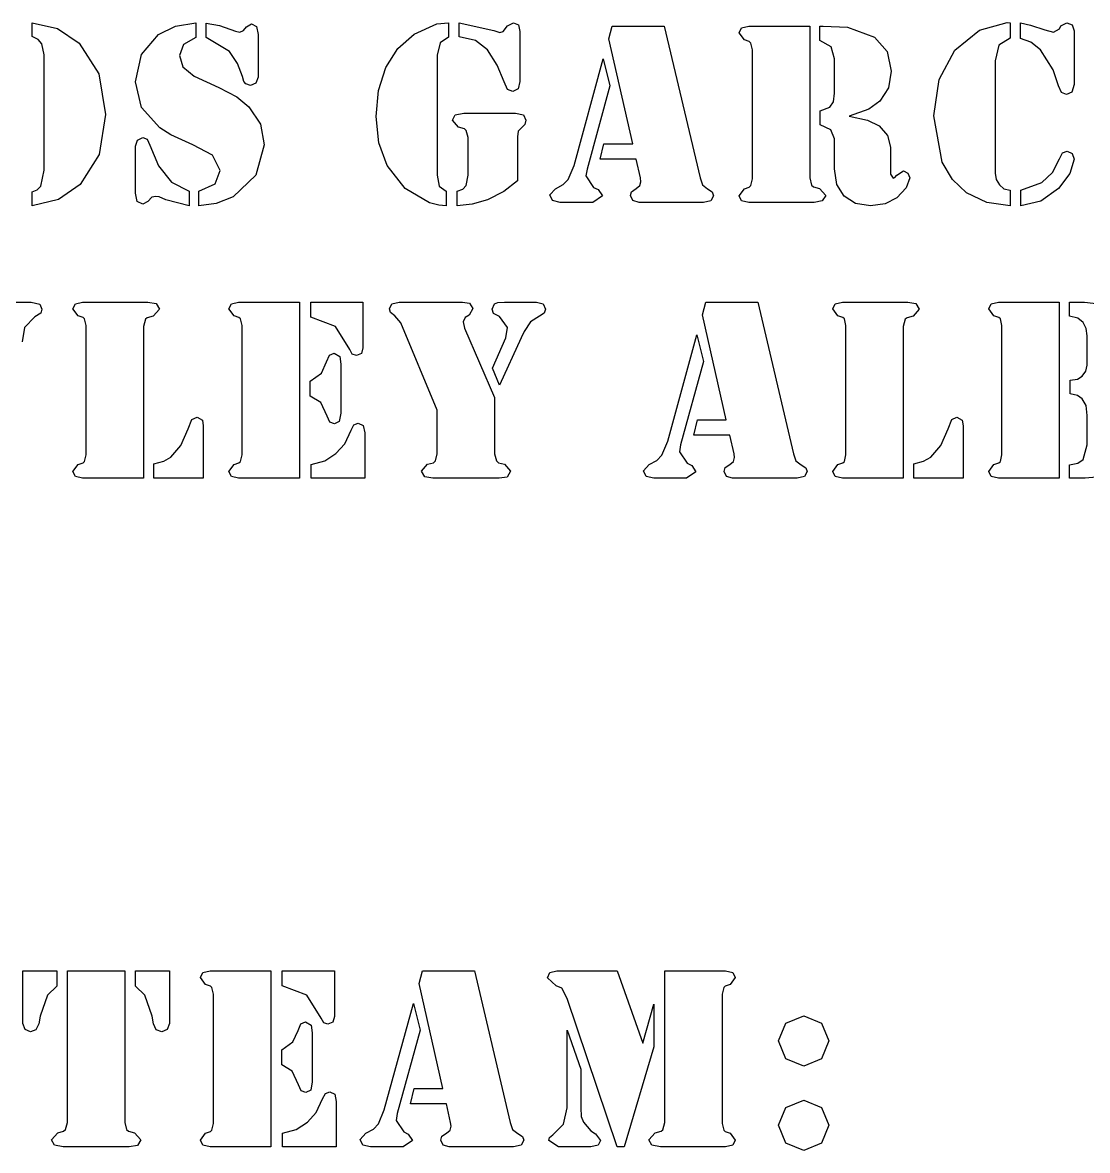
# Model space of a CAD drawing. Extents: x -1 to 447, y 185 to 440.
# Drawn here: x 238.78 to 268.41, y 249.76 to 281.14 of the extents above; entities that cross this region are included whole.
import ezdxf

# ---------------------------------------------------------------- set-up
doc = ezdxf.new("R2010")
doc.units = 0

msp = doc.modelspace()

# ---------------------------------------------------------------- linework, layer by layer
at = {"layer": 'Visible'}
for p, q in [((239.041216, 280.744999), (239.041216, 281.132878)), ((239.041216, 281.132878), (239.74871, 280.974843)), ((243.028481, 281.035009), (243.599451, 281.132878)), ((243.599451, 281.132878), (243.599451, 280.719838)), ((243.599451, 281.132878), (243.599451, 281.132878)), ((243.883084, 280.719838), (243.883084, 281.114913)), ((243.883084, 281.114913), (244.256676, 281.057446)), ((250.301603, 281.096974), (250.631803, 281.132878)), ((250.631803, 281.132878), (250.631803, 280.734204)), ((250.631803, 281.132878), (250.631803, 281.132878)), ((250.926548, 280.741401), (250.926548, 281.12928)), ((250.926548, 281.12928), (251.888837, 280.913777)), ((252.273276, 281.043079), (252.434936, 281.132852)), ((252.434936, 281.132852), (252.574901, 281.075411)), ((265.403207, 280.924572), (266.173144, 281.13645)), ((266.173144, 281.13645), (266.25781, 281.132878)), ((266.25781, 281.132878), (266.25781, 280.698301)), ((266.540914, 280.694702), (266.540914, 281.12928)), ((266.540914, 281.12928), (266.824018, 281.068214)), ((267.670684, 281.046677), (267.834725, 281.132878)), ((267.834725, 281.132878), (267.980246, 281.075411)), ((239.74871, 280.974843), (240.34852, 280.565427)), ((242.08736, 280.245784), (242.557788, 280.806039)), ((242.557788, 280.806039), (243.028481, 281.035009)), ((244.256676, 281.057446), (244.705673, 280.895838)), ((244.705673, 280.895838), (244.824206, 280.867104)), ((244.824206, 280.867104), (244.924748, 280.913777)), ((244.924748, 280.913777), (245.003593, 281.017943)), ((245.003593, 281.017943), (245.143822, 281.096948)), ((245.143822, 281.096948), (245.283787, 281.025113)), ((245.283787, 281.025113), (245.330618, 280.806039)), ((245.330618, 280.806039), (245.330618, 279.620839)), ((249.218665, 280.411889), (249.669515, 280.813235)), ((249.669515, 280.813235), (250.301603, 281.096974)), ((251.888837, 280.913777), (252.061345, 280.863506)), ((252.061345, 280.863506), (252.147599, 280.888642)), ((252.147599, 280.888642), (252.273276, 281.043079)), ((252.574901, 281.075411), (252.618028, 280.89224)), ((252.618028, 280.89224), (252.618028, 279.495136)), ((255.093202, 280.683934), (255.182895, 281.035908)), ((255.182895, 281.035908), (256.630429, 281.035908)), ((256.630429, 281.035908), (257.6287, 276.815889)), ((258.717724, 280.849139), (258.785986, 280.985611)), ((258.861393, 280.6552), (258.717724, 280.849139)), ((258.785986, 280.985611), (258.98707, 281.035908)), ((258.98707, 281.035908), (259.080467, 281.035908)), ((259.080467, 281.035908), (260.678549, 281.035908)), ((260.678549, 281.035908), (260.678549, 276.815889)), ((260.962446, 280.637235), (260.962446, 281.035908)), ((260.962446, 281.035908), (261.055579, 281.035908)), ((261.055579, 281.035908), (261.734499, 281.007175)), ((261.734499, 281.007175), (262.477978, 280.734204)), ((264.715292, 280.364291), (265.403207, 280.924572)), ((266.824018, 281.068214), (267.223538, 280.931742)), ((267.223538, 280.931742), (267.466955, 280.867104)), ((267.466955, 280.867104), (267.625705, 280.960476)), ((267.625705, 280.960476), (267.670684, 281.046677)), ((267.980246, 281.075411), (268.035808, 280.906607)), ((268.035808, 280.906607), (268.035808, 279.412533)), ((239.210019, 280.662397), (239.041216, 280.744999)), ((239.041216, 280.744999), (239.041216, 280.744999)), ((239.314265, 280.543863), (239.210019, 280.662397)), ((239.378823, 280.242186), (239.314265, 280.543863)), ((240.34852, 280.565427), (240.898059, 279.711538)), ((243.258139, 280.529497), (243.14331, 280.217024)), ((243.599451, 280.719838), (243.258139, 280.529497)), ((244.533165, 280.335557), (243.883084, 280.719838)), ((243.883084, 280.719838), (243.883084, 280.719838)), ((250.395001, 280.570798), (250.315891, 280.231391)), ((250.631803, 280.734204), (250.395001, 280.570798)), ((251.382425, 280.640833), (250.926548, 280.741401)), ((250.926548, 280.741401), (250.926548, 280.741401)), ((251.712889, 280.378658), (251.382425, 280.640833)), ((255.75413, 277.764049), (255.093202, 280.683934)), ((258.997653, 280.604929), (258.861393, 280.6552)), ((259.04078, 280.565427), (258.997653, 280.604929)), ((259.083907, 280.382256), (259.04078, 280.565427)), ((261.278358, 280.461261), (260.962446, 280.637235)), ((262.477978, 280.734204), (262.830667, 280.329287)), ((265.940311, 280.511531), (265.837123, 280.069784)), ((266.25781, 280.698301), (265.940311, 280.511531)), ((266.834601, 280.594134), (266.540914, 280.694702)), ((266.540914, 280.694702), (266.540914, 280.694702)), ((267.10183, 280.375059), (266.834601, 280.594134)), ((239.378823, 277.031392), (239.378823, 280.242186)), ((241.918556, 279.491564), (242.08736, 280.245784)), ((243.14331, 280.217024), (243.240148, 279.90098)), ((244.759383, 280.001548), (244.533165, 280.335557)), ((248.886349, 279.883041), (249.218665, 280.411889)), ((250.315891, 280.231391), (250.315891, 276.887723)), ((251.982235, 279.954849), (251.712889, 280.378658)), ((259.083907, 276.787155), (259.083907, 280.382256)), ((261.368052, 280.123653), (261.278358, 280.461261)), ((262.830667, 280.329287), (262.948406, 279.782473)), ((264.281375, 279.549031), (264.715292, 280.364291)), ((267.453726, 279.821975), (267.10183, 280.375059)), ((243.240148, 279.90098), (243.556324, 279.646001)), ((244.895908, 279.638804), (244.759383, 280.001548)), ((248.681826, 279.247354), (248.886349, 279.883041)), ((252.176174, 279.487966), (251.982235, 279.954849)), ((254.123505, 277.164265), (254.935245, 280.123653)), ((254.935245, 280.123653), (255.118337, 279.380227)), ((261.368052, 279.171921), (261.368052, 280.123653)), ((265.837123, 280.069784), (265.837123, 277.103226)), ((240.898059, 279.711538), (241.08115, 278.579308)), ((243.556324, 279.646001), (244.238684, 279.32993)), ((244.931891, 279.498734), (244.895908, 279.638804)), ((245.330618, 279.620839), (245.269499, 279.448463)), ((262.948406, 279.782473), (262.869296, 279.32186)), ((264.134267, 278.539806), (264.281375, 279.549031)), ((267.599246, 279.376629), (267.453726, 279.821975)), ((242.08736, 278.770575), (241.918556, 279.491564)), ((244.238684, 279.32993), (244.737952, 279.074952)), ((244.985866, 279.430498), (244.931891, 279.498734)), ((245.118687, 279.383826), (244.985866, 279.430498)), ((245.269499, 279.448463), (245.118687, 279.383826)), ((248.613564, 278.525466), (248.681826, 279.247354)), ((252.266132, 279.276061), (252.176174, 279.487966)), ((252.416944, 279.222192), (252.266132, 279.276061)), ((252.567757, 279.290428), (252.416944, 279.222192)), ((252.618028, 279.495136), (252.567757, 279.290428)), ((255.118337, 279.380227), (254.482544, 277.060126)), ((262.869296, 279.32186), (262.63223, 278.952846)), ((267.683913, 279.193458), (267.599246, 279.376629)), ((268.035808, 279.412533), (267.969662, 279.204227)), ((244.737952, 279.074952), (245.07556, 278.794811)), ((261.242375, 278.780444), (261.339477, 278.927685)), ((261.339477, 278.927685), (261.368052, 279.171921)), ((262.63223, 278.952846), (262.320022, 278.730173)), ((267.821496, 279.139589), (267.683913, 279.193458)), ((267.969662, 279.204227), (267.821496, 279.139589)), ((242.593771, 278.209395), (242.08736, 278.770575)), ((245.07556, 278.794811), (245.393324, 278.307264)), ((250.815159, 278.56854), (251.055665, 278.618837)), ((251.055665, 278.618837), (251.174198, 278.618837)), ((251.174198, 278.618837), (252.488646, 278.618837)), ((252.488646, 278.618837), (252.714865, 278.572138)), ((260.965886, 278.679876), (261.242375, 278.780444)), ((260.965886, 278.295596), (260.965886, 278.679876)), ((262.320022, 278.730173), (261.781066, 278.536234)), ((241.08115, 278.579308), (240.905996, 277.470441)), ((245.393324, 278.307264), (245.499422, 277.735315)), ((248.689764, 277.788311), (248.613564, 278.525466)), ((250.736049, 278.424871), (250.815159, 278.56854)), ((250.908557, 278.223762), (250.736049, 278.424871)), ((252.754552, 278.302766), (252.65745, 278.209395)), ((252.714865, 278.572138), (252.783127, 278.417701)), ((252.783127, 278.417701), (252.754552, 278.302766)), ((261.264071, 278.148355), (260.965886, 278.295596)), ((261.781066, 278.536234), (261.781066, 278.536208)), ((261.781066, 278.536208), (262.287478, 278.424871)), ((262.287478, 278.424871), (262.610798, 278.259665)), ((264.36419, 277.257663), (264.134267, 278.539806)), ((242.906244, 278.015455), (242.593771, 278.209395)), ((243.513197, 277.738913), (242.906244, 278.015455)), ((251.073657, 278.180661), (250.908557, 278.223762)), ((251.123927, 278.13756), (251.073657, 278.180661)), ((251.177902, 277.936451), (251.123927, 278.13756)), ((252.567757, 278.116023), (252.549765, 277.957988)), ((252.65745, 278.209395), (252.567757, 278.116023)), ((261.364612, 277.900521), (261.264071, 278.148355)), ((262.610798, 278.259665), (262.840721, 277.993918)), ((262.840721, 277.993918), (262.923271, 277.667079)), ((241.918556, 277.699411), (241.97597, 277.868215)), ((241.918556, 276.392106), (241.918556, 277.699411)), ((241.97597, 277.868215), (242.119639, 277.943648)), ((242.119639, 277.943648), (242.241876, 277.896949)), ((242.241876, 277.896949), (242.320986, 277.728145)), ((242.320986, 277.728145), (242.557788, 277.149925)), ((244.059032, 277.444406), (243.513197, 277.738913)), ((245.499422, 277.735315), (245.269499, 276.887723)), ((248.918893, 277.157095), (248.689764, 277.788311)), ((251.177902, 276.887723), (251.177902, 277.936451)), ((252.549765, 277.957988), (252.549765, 276.733286)), ((254.852696, 277.336668), (254.949533, 277.764049)), ((254.949533, 277.764049), (255.75413, 277.764049)), ((261.368052, 277.667079), (261.364612, 277.900521)), ((261.368052, 277.063724), (261.368052, 277.667079)), ((262.923271, 277.667079), (262.923271, 276.923654)), ((240.905996, 277.470441), (240.380799, 276.636316)), ((244.274667, 277.020623), (244.059032, 277.444406)), ((255.854671, 277.336668), (254.852696, 277.336668)), ((255.9695, 276.815889), (255.854671, 277.336668)), ((267.435205, 276.963156), (267.62835, 277.347436)), ((267.62835, 277.347436), (267.710371, 277.509044)), ((267.710371, 277.509044), (267.840017, 277.559341)), ((267.840017, 277.559341), (267.985537, 277.494677)), ((267.985537, 277.494677), (268.0411, 277.333069)), ((239.281721, 276.586046), (239.378823, 277.031392)), ((242.557788, 277.149925), (242.924236, 276.69381)), ((249.4216, 276.521408), (248.918893, 277.157095)), ((253.958405, 276.772788), (254.123505, 277.164265)), ((254.482544, 277.060126), (254.453969, 276.873356)), ((261.434727, 276.631845), (261.368052, 277.063724)), ((264.649146, 276.773688), (264.36419, 277.257663)), ((265.837123, 277.103226), (265.837123, 276.948789)), ((268.0411, 277.333069), (267.916746, 276.941592)), ((244.134438, 276.654282), (244.274667, 277.020623)), ((245.269499, 276.887723), (244.637411, 276.284368)), ((250.315891, 276.887723), (250.369866, 276.589644)), ((251.116784, 276.604011), (251.177902, 276.887723)), ((252.549765, 276.733286), (252.165591, 276.438779)), ((253.82188, 276.629146), (253.958405, 276.772788)), ((254.453969, 276.873356), (254.6659, 276.550115)), ((255.951509, 276.600413), (255.980348, 276.708151)), ((255.980348, 276.708151), (255.9695, 276.815889)), ((257.6287, 276.815889), (257.693523, 276.618378)), ((259.04078, 276.604011), (259.083907, 276.787155)), ((260.678549, 276.815889), (260.732524, 276.614779)), ((262.923271, 276.923654), (262.998677, 276.808719)), ((262.998677, 276.808719), (263.045508, 276.823086)), ((263.045508, 276.823086), (263.102923, 276.887723)), ((263.102923, 276.887723), (263.286014, 277.009828)), ((263.286014, 277.009828), (263.408251, 276.945191)), ((263.469106, 276.815889), (263.36142, 276.542945)), ((263.408251, 276.945191), (263.469106, 276.815889)), ((265.04602, 276.399277), (264.649146, 276.773688)), ((265.837123, 276.948789), (265.868873, 276.772788)), ((265.868873, 276.772788), (265.958832, 276.618378)), ((267.141518, 276.686614), (267.435205, 276.963156)), ((267.916746, 276.941592), (267.599246, 276.51781)), ((239.041216, 276.431609), (239.184884, 276.485478)), ((239.041216, 276.036533), (239.041216, 276.431609)), ((239.184884, 276.485478), (239.281721, 276.586046)), ((240.380799, 276.636316), (239.776492, 276.217005)), ((242.924236, 276.69381), (243.412656, 276.446002)), ((243.412656, 276.446002), (243.412656, 276.445975)), ((243.412656, 276.445975), (243.412656, 276.036533)), ((243.685705, 276.445975), (244.134438, 276.654282)), ((243.685705, 276.036533), (243.685705, 276.445975)), ((250.10396, 276.126333), (249.4216, 276.521408)), ((250.369866, 276.589644), (250.567245, 276.442377)), ((250.567245, 276.442377), (250.567245, 276.036533)), ((250.872574, 276.442377), (251.02709, 276.503443)), ((250.872574, 276.036533), (250.872574, 276.442377)), ((251.02709, 276.503443), (251.116784, 276.604011)), ((252.165591, 276.438779), (251.716593, 276.205337)), ((253.448289, 276.341809), (253.606245, 276.514211)), ((253.606245, 276.514211), (253.82188, 276.629146)), ((254.6659, 276.550115), (254.791577, 276.492674)), ((254.791577, 276.492674), (254.91011, 276.313075)), ((255.693011, 276.32387), (255.721586, 276.431609)), ((255.721586, 276.431609), (255.850967, 276.521382)), ((255.850967, 276.521382), (255.951509, 276.600413)), ((257.693523, 276.618378), (257.837192, 276.507041)), ((257.837192, 276.507041), (257.966308, 276.42801)), ((257.966308, 276.42801), (258.002292, 276.320272)), ((258.717724, 276.320272), (258.861393, 276.514211)), ((258.861393, 276.514211), (258.997653, 276.56091)), ((258.997653, 276.56091), (259.04078, 276.604011)), ((260.732524, 276.614779), (260.786234, 276.568081)), ((260.786234, 276.568081), (260.951598, 276.52498)), ((260.951598, 276.52498), (261.123842, 276.327442)), ((261.633958, 276.305905), (261.434727, 276.631845)), ((263.36142, 276.542945), (263.099219, 276.259206)), ((265.606936, 276.127232), (265.04602, 276.399277)), ((265.958832, 276.618378), (266.08054, 276.514211)), ((266.08054, 276.514211), (266.25781, 276.474709)), ((266.25781, 276.474709), (266.25781, 276.036533)), ((266.551498, 276.474709), (267.141518, 276.686614)), ((266.551498, 276.036533), (266.551498, 276.474709)), ((267.599246, 276.51781), (267.112413, 276.165835)), ((239.776492, 276.217005), (239.041216, 276.036533)), ((241.968826, 276.160464), (241.918556, 276.392106)), ((242.119639, 276.083259), (241.968826, 276.160464)), ((242.259868, 276.162263), (242.119639, 276.083259)), ((242.374697, 276.277198), (242.259868, 276.162263)), ((242.482382, 276.302333), (242.374697, 276.277198)), ((242.579484, 276.284368), (242.482382, 276.302333)), ((242.762575, 276.205337), (242.579484, 276.284368)), ((243.412656, 276.036533), (242.762575, 276.205337)), ((244.163278, 276.104769), (243.685705, 276.036533)), ((244.637411, 276.284368), (244.163278, 276.104769)), ((250.355314, 276.054498), (250.10396, 276.126333)), ((251.285588, 276.083232), (250.872574, 276.036533)), ((251.716593, 276.205337), (251.285588, 276.083232)), ((253.523695, 276.187372), (253.448289, 276.341809)), ((253.735626, 276.133503), (253.523695, 276.187372)), ((254.647908, 276.133503), (253.735626, 276.133503)), ((254.91011, 276.313075), (254.647908, 276.133503)), ((255.757569, 276.1838), (255.693011, 276.32387)), ((255.930078, 276.133503), (255.757569, 276.1838)), ((257.722098, 276.133503), (255.930078, 276.133503)), ((257.932177, 276.180202), (257.722098, 276.133503)), ((258.002292, 276.320272), (257.932177, 276.180202)), ((258.785986, 276.180202), (258.717724, 276.320272)), ((258.98707, 276.133503), (258.785986, 276.180202)), ((259.080467, 276.133503), (258.98707, 276.133503)), ((260.682253, 276.133503), (259.080467, 276.133503)), ((260.804226, 276.133503), (260.682253, 276.133503)), ((261.030444, 276.176604), (260.804226, 276.133503)), ((261.123842, 276.327442), (261.030444, 276.176604)), ((261.951722, 276.103896), (261.633958, 276.305905)), ((262.373732, 276.036533), (261.951722, 276.103896)), ((262.779602, 276.090429), (262.373732, 276.036533)), ((263.099219, 276.259206), (262.779602, 276.090429)), ((266.25781, 276.036533), (265.606936, 276.127232)), ((267.112413, 276.165835), (266.551498, 276.036533)), ((250.567245, 276.036533), (250.355314, 276.054498)), ((266.551498, 276.036533), (266.551498, 276.036533)), ((238.117821, 273.362155), (239.015551, 273.362155)), ((239.015551, 273.362155), (239.256321, 273.304687)), ((239.256321, 273.304687), (239.317176, 273.168215)), ((240.179981, 273.175412), (240.247979, 273.311884)), ((240.247979, 273.311884), (240.449326, 273.362155)), ((240.449326, 273.362155), (240.542459, 273.362155)), ((240.542459, 273.362155), (242.14451, 273.362155)), ((242.14451, 273.362155), (242.266482, 273.362155)), ((242.266482, 273.362155), (242.492701, 273.319054)), ((242.492701, 273.319054), (242.586099, 273.168215)), ((244.519142, 273.175412), (244.58714, 273.311884)), ((244.58714, 273.311884), (244.788487, 273.362155)), ((244.788487, 273.362155), (244.881885, 273.362155)), ((244.881885, 273.362155), (246.479967, 273.362155)), ((246.479967, 273.362155), (246.479967, 268.459696)), ((246.799583, 273.362155), (248.246852, 273.362155)), ((246.799583, 272.941944), (246.799583, 273.362155)), ((248.246852, 273.362155), (248.246852, 272.090781)), ((248.98742, 273.175412), (249.055682, 273.315482)), ((249.055682, 273.315482), (249.260469, 273.362155)), ((249.260469, 273.362155), (251.020211, 273.362155)), ((251.020211, 273.362155), (251.21415, 273.329849)), ((251.21415, 273.329849), (251.304108, 273.178984)), ((251.842799, 273.161045), (251.907358, 273.308286)), ((251.907358, 273.308286), (252.004195, 273.351386)), ((252.004195, 273.351386), (252.190991, 273.362155)), ((252.190991, 273.362155), (253.078137, 273.362155)), ((253.078137, 273.362155), (253.266785, 273.311884)), ((253.266785, 273.311884), (253.329491, 273.161045)), ((257.697227, 273.010206), (257.786921, 273.362155)), ((257.786921, 273.362155), (259.234455, 273.362155)), ((259.234455, 273.362155), (260.232726, 269.142056)), ((261.32175, 273.175412), (261.389748, 273.311884)), ((261.389748, 273.311884), (261.591095, 273.362155)), ((261.591095, 273.362155), (261.684493, 273.362155)), ((261.684493, 273.362155), (263.286279, 273.362155)), ((263.286279, 273.362155), (263.408251, 273.362155)), ((263.408251, 273.362155), (263.63447, 273.319054)), ((263.63447, 273.319054), (263.727868, 273.168215)), ((265.659853, 273.175412), (265.728644, 273.311884)), ((265.728644, 273.311884), (265.929727, 273.362155)), ((265.929727, 273.362155), (266.022332, 273.362155)), ((266.022332, 273.362155), (267.623059, 273.362155)), ((267.623059, 273.362155), (267.623059, 268.459696)), ((267.911454, 272.967106), (267.911454, 273.362155)), ((267.911454, 273.362155), (268.326849, 273.362155)), ((268.326849, 273.362155), (269.046515, 273.277753)), ((239.119797, 272.952739), (238.83246, 272.654633)), ((239.281457, 273.053281), (239.119797, 272.952739)), ((239.317176, 273.168215), (239.281457, 273.053281)), ((240.323385, 272.981473), (240.179981, 273.175412)), ((240.45991, 272.931176), (240.323385, 272.981473)), ((242.413855, 272.970678), (242.248491, 272.927604)), ((242.586099, 273.168215), (242.413855, 272.970678)), ((244.662546, 272.981473), (244.519142, 273.175412)), ((244.799071, 272.931176), (244.662546, 272.981473)), ((249.012555, 273.074844), (248.98742, 273.175412)), ((249.138232, 272.977874), (249.012555, 273.074844)), ((249.299892, 272.780337), (249.138232, 272.977874)), ((251.199863, 272.999411), (251.095617, 272.934774)), ((251.304108, 273.178984), (251.199863, 272.999411)), ((251.878518, 273.042512), (251.842799, 273.161045)), ((252.043882, 272.956311), (251.878518, 273.042512)), ((252.273805, 272.658232), (252.043882, 272.956311)), ((253.164391, 272.967079), (252.913038, 272.80907)), ((253.293773, 273.049709), (253.164391, 272.967079)), ((253.329491, 273.161045), (253.293773, 273.049709)), ((258.358156, 270.090321), (257.697227, 273.010206)), ((261.465419, 272.981473), (261.32175, 273.175412)), ((261.601679, 272.931176), (261.465419, 272.981473)), ((263.555624, 272.970678), (263.39026, 272.927604)), ((263.727868, 273.168215), (263.555624, 272.970678)), ((265.805373, 272.981473), (265.659853, 273.175412)), ((265.940311, 272.931176), (265.805373, 272.981473)), ((268.138996, 272.913237), (267.911454, 272.967106)), ((238.83246, 272.654633), (238.764197, 272.255986)), ((240.503037, 272.891673), (240.45991, 272.931176)), ((240.546164, 272.708502), (240.503037, 272.891673)), ((240.546164, 269.113481), (240.546164, 272.708502)), ((242.19478, 272.884503), (242.140805, 272.683367)), ((242.140805, 272.683367), (242.140805, 268.459696)), ((242.248491, 272.927604), (242.19478, 272.884503)), ((244.842198, 272.891673), (244.799071, 272.931176)), ((244.885325, 272.708502), (244.842198, 272.891673)), ((244.885325, 269.113481), (244.885325, 272.708502)), ((247.481942, 272.679769), (246.799583, 272.941944)), ((247.884109, 272.044082), (247.481942, 272.679769)), ((250.31642, 270.355963), (249.299892, 272.780337)), ((251.095617, 272.934774), (251.034498, 272.816267)), ((251.034498, 272.816267), (251.074186, 272.640267)), ((251.074186, 272.640267), (251.911062, 270.708043)), ((252.226974, 272.363724), (252.273805, 272.658232)), ((252.913038, 272.80907), (252.733386, 272.546895)), ((261.644806, 272.891673), (261.601679, 272.931176)), ((261.687933, 272.708502), (261.644806, 272.891673)), ((261.687933, 269.113481), (261.687933, 272.708502)), ((263.336549, 272.884503), (263.282575, 272.683367)), ((263.282575, 272.683367), (263.282575, 268.459696)), ((263.39026, 272.927604), (263.336549, 272.884503)), ((265.98529, 272.891673), (265.940311, 272.931176)), ((266.027623, 272.708502), (265.98529, 272.891673)), ((266.027623, 269.113481), (266.027623, 272.708502)), ((268.292454, 272.791105), (268.138996, 272.913237)), ((268.371829, 272.622301), (268.292454, 272.791105)), ((251.849943, 271.519731), (252.226974, 272.363724)), ((252.650836, 272.363724), (252.051026, 271.04925)), ((252.733386, 272.546895), (252.650836, 272.363724)), ((256.727531, 269.490512), (257.539271, 272.449926)), ((257.539271, 272.449926), (257.722363, 271.706474)), ((268.403579, 272.421192), (268.371829, 272.622301)), ((268.403579, 271.799872), (268.403579, 272.421192)), ((247.952371, 271.911208), (247.884109, 272.044082)), ((248.246852, 272.090781), (248.203989, 271.929147)), ((247.090624, 271.383259), (247.237732, 271.699304)), ((247.237732, 271.699304), (247.313138, 271.886073)), ((247.313138, 271.886073), (247.445959, 271.939942)), ((247.445959, 271.939942), (247.60418, 271.850142)), ((247.60418, 271.850142), (247.629315, 271.638238)), ((248.067465, 271.878876), (247.952371, 271.911208)), ((248.203989, 271.929147), (248.067465, 271.878876)), ((257.722363, 271.706474), (257.08657, 269.386266)), ((268.403579, 271.602334), (268.403579, 271.799872)), ((246.781591, 271.164158), (247.090624, 271.383259)), ((247.629315, 271.638238), (247.629315, 270.269973)), ((252.051026, 271.04925), (251.849943, 271.519731)), ((268.26335, 271.304228), (268.361245, 271.444298)), ((268.361245, 271.444298), (268.403579, 271.602334)), ((246.781591, 270.747546), (246.781591, 271.164158)), ((267.924683, 271.185721), (268.128412, 271.221625)), ((267.924683, 270.81221), (267.924683, 271.185721)), ((268.128412, 271.221625), (268.26335, 271.304228)), ((247.072632, 270.571571), (246.781591, 270.747546)), ((246.781591, 270.747546), (246.781591, 270.747546)), ((268.128412, 270.765511), (267.924683, 270.81221)), ((268.260704, 270.672139), (268.128412, 270.765511)), ((247.24858, 270.190863), (247.072632, 270.571571)), ((251.911062, 270.708043), (251.911062, 269.142056)), ((268.371829, 270.489048), (268.260704, 270.672139)), ((268.403579, 270.208855), (268.371829, 270.489048)), ((243.491237, 270.097465), (243.634906, 270.162023)), ((243.634906, 270.162023), (243.782014, 270.079473)), ((247.323986, 270.022059), (247.24858, 270.190863)), ((247.629315, 270.269973), (247.589628, 270.036346)), ((250.31642, 269.142056), (250.31642, 270.355963)), ((264.633271, 270.097465), (264.776146, 270.162023)), ((264.776146, 270.162023), (264.924312, 270.079473)), ((268.403579, 269.393674), (268.403579, 270.208855)), ((243.182469, 269.375683), (243.386991, 269.838968)), ((243.386991, 269.838968), (243.491237, 270.097465)), ((243.782014, 270.079473), (243.80371, 269.921517)), ((243.80371, 269.921517), (243.80371, 268.459696)), ((247.453367, 269.971788), (247.323986, 270.022059)), ((247.589628, 270.036346), (247.453367, 269.971788)), ((247.916652, 269.795841), (247.999202, 269.950357)), ((247.999202, 269.950357), (248.117735, 269.993219)), ((248.117735, 269.993219), (248.2577, 269.932365)), ((248.2577, 269.932365), (248.297387, 269.727578)), ((257.456457, 269.66302), (257.553559, 270.090321)), ((257.553559, 270.090321), (258.358156, 270.090321)), ((264.324238, 269.375683), (264.52876, 269.838968)), ((264.52876, 269.838968), (264.633271, 270.097465)), ((264.924312, 270.079473), (264.945479, 269.921517)), ((264.945479, 269.921517), (264.945479, 268.459696)), ((247.740705, 269.41881), (247.916652, 269.795841)), ((248.297387, 269.727578), (248.297387, 268.459696)), ((258.458697, 269.66302), (257.456457, 269.66302)), ((258.573526, 269.142056), (258.458697, 269.66302)), ((242.905715, 269.048658), (243.182469, 269.375683)), ((247.49623, 269.14576), (247.740705, 269.41881)), ((256.562166, 269.099193), (256.727531, 269.490512)), ((257.08657, 269.386266), (257.057995, 269.199735)), ((257.057995, 269.199735), (257.269926, 268.876415)), ((264.047484, 269.048658), (264.324238, 269.375683)), ((268.287162, 268.98066), (268.403579, 269.393674)), ((240.323385, 268.840431), (240.45991, 268.887263)), ((240.45991, 268.887263), (240.503037, 268.93039)), ((240.503037, 268.93039), (240.546164, 269.113481)), ((242.431847, 268.862127), (242.708336, 268.933829)), ((242.708336, 268.933829), (242.905715, 269.048658)), ((244.662546, 268.840431), (244.799071, 268.887263)), ((244.799071, 268.887263), (244.842198, 268.93039)), ((244.842198, 268.93039), (244.885325, 269.113481)), ((246.803287, 268.847575), (247.187461, 268.948117)), ((247.187461, 268.948117), (247.49623, 269.14576)), ((250.047075, 268.851279), (250.212174, 268.894406)), ((250.212174, 268.894406), (250.262445, 268.940973)), ((250.262445, 268.940973), (250.31642, 269.142056)), ((251.911062, 269.142056), (251.964772, 268.940973)), ((251.964772, 268.940973), (252.018747, 268.894406)), ((252.018747, 268.894406), (252.183847, 268.851279)), ((256.210271, 268.840431), (256.425906, 268.955525)), ((256.425906, 268.955525), (256.562166, 269.099193)), ((257.269926, 268.876415), (257.395603, 268.819)), ((258.454993, 268.847575), (258.555535, 268.926685)), ((258.555535, 268.926685), (258.584374, 269.034371)), ((258.584374, 269.034371), (258.573526, 269.142056)), ((260.232726, 269.142056), (260.297549, 268.944677)), ((260.297549, 268.944677), (260.441218, 268.833288)), ((261.465419, 268.840431), (261.601679, 268.887263)), ((261.601679, 268.887263), (261.644806, 268.93039)), ((261.644806, 268.93039), (261.687933, 269.113481)), ((263.573616, 268.862127), (263.850105, 268.933829)), ((263.850105, 268.933829), (264.047484, 269.048658)), ((265.805373, 268.840431), (265.940311, 268.887263)), ((265.940311, 268.887263), (265.98529, 268.93039)), ((265.98529, 268.93039), (266.027623, 269.113481)), ((267.911454, 268.836992), (268.138996, 268.876415)), ((268.138996, 268.876415), (268.287162, 268.98066)), ((240.179981, 268.646492), (240.323385, 268.840431)), ((240.247979, 268.506528), (240.179981, 268.646492)), ((242.431847, 268.459696), (242.431847, 268.862127)), ((244.519142, 268.646492), (244.662546, 268.840431)), ((244.58714, 268.506528), (244.519142, 268.646492)), ((246.803287, 268.459696), (246.803287, 268.847575)), ((249.874566, 268.653636), (250.047075, 268.851279)), ((249.967964, 268.502823), (249.874566, 268.653636)), ((252.183847, 268.851279), (252.356355, 268.653636)), ((252.356355, 268.653636), (252.259253, 268.49568)), ((256.052315, 268.668188), (256.210271, 268.840431)), ((256.127721, 268.513671), (256.052315, 268.668188)), ((257.514136, 268.639348), (257.251934, 268.459696)), ((257.395603, 268.819), (257.514136, 268.639348)), ((258.297037, 268.650196), (258.325612, 268.757881)), ((258.361595, 268.509967), (258.297037, 268.650196)), ((258.325612, 268.757881), (258.454993, 268.847575)), ((260.441218, 268.833288), (260.570334, 268.754177)), ((260.606318, 268.646492), (260.536203, 268.506528)), ((260.570334, 268.754177), (260.606318, 268.646492)), ((261.32175, 268.646492), (261.465419, 268.840431)), ((261.389748, 268.506528), (261.32175, 268.646492)), ((263.573616, 268.459696), (263.573616, 268.862127)), ((265.659853, 268.646492), (265.805373, 268.840431)), ((265.728644, 268.506528), (265.659853, 268.646492)), ((267.911454, 268.459696), (267.911454, 268.836992)), ((240.449326, 268.459696), (240.247979, 268.506528)), ((240.542459, 268.459696), (240.449326, 268.459696)), ((242.140805, 268.459696), (240.542459, 268.459696)), ((243.80371, 268.459696), (242.431847, 268.459696)), ((244.788487, 268.459696), (244.58714, 268.506528)), ((244.881885, 268.459696), (244.788487, 268.459696)), ((246.479967, 268.459696), (244.881885, 268.459696)), ((248.297387, 268.459696), (246.803287, 268.459696)), ((250.194183, 268.459696), (249.967964, 268.502823)), ((250.312716, 268.459696), (250.194183, 268.459696)), ((251.914501, 268.459696), (250.312716, 268.459696)), ((252.036739, 268.459696), (251.914501, 268.459696)), ((252.259253, 268.49568), (252.036739, 268.459696)), ((256.339652, 268.459696), (256.127721, 268.513671)), ((257.251934, 268.459696), (256.339652, 268.459696)), ((258.534103, 268.459696), (258.361595, 268.509967)), ((260.326124, 268.459696), (258.534103, 268.459696)), ((260.536203, 268.506528), (260.326124, 268.459696)), ((261.591095, 268.459696), (261.389748, 268.506528)), ((261.684493, 268.459696), (261.591095, 268.459696)), ((263.282575, 268.459696), (261.684493, 268.459696)), ((264.945479, 268.459696), (263.573616, 268.459696)), ((265.929727, 268.459696), (265.728644, 268.506528)), ((266.022332, 268.459696), (265.929727, 268.459696)), ((267.623059, 268.459696), (266.022332, 268.459696)), ((268.340079, 268.459696), (267.911454, 268.459696)), ((269.075619, 268.531663), (268.340079, 268.459696)), ((238.789068, 254.763028), (239.733629, 254.763028)), ((238.789068, 253.294328), (238.789068, 254.763028)), ((239.733629, 254.763028), (239.733629, 254.328583)), ((240.024406, 250.543194), (240.024406, 254.763028)), ((240.024406, 254.763028), (241.619048, 254.763028)), ((241.619048, 254.763028), (241.619048, 250.543194)), ((241.917233, 254.328583), (241.917233, 254.763028)), ((241.917233, 254.763028), (242.861794, 254.763028)), ((242.861794, 254.763028), (242.861794, 253.294328)), ((243.792597, 254.712757), (243.99368, 254.763028)), ((243.99368, 254.763028), (244.087078, 254.763028)), ((244.087078, 254.763028), (245.685424, 254.763028)), ((245.685424, 254.763028), (245.685424, 249.860834)), ((246.00504, 254.763028), (247.452309, 254.763028)), ((246.00504, 254.34287), (246.00504, 254.763028)), ((247.452309, 254.763028), (247.452309, 253.491707)), ((249.812654, 254.411133), (249.902348, 254.763028)), ((249.902348, 254.763028), (251.349881, 254.763028)), ((251.349881, 254.763028), (252.348153, 250.543194)), ((253.451464, 254.709318), (253.645403, 254.763028)), ((253.645403, 254.763028), (255.326299, 254.763028)), ((255.326299, 254.763028), (256.033794, 252.748229)), ((256.647891, 254.763028), (258.242533, 254.763028)), ((256.647891, 250.543194), (256.647891, 254.763028)), ((258.242533, 254.763028), (258.33937, 254.763028)), ((258.33937, 254.763028), (258.541512, 254.716462)), ((243.724335, 254.576497), (243.792597, 254.712757)), ((243.868003, 254.382558), (243.724335, 254.576497)), ((253.386641, 254.565649), (253.451464, 254.709318)), ((253.620268, 254.34287), (253.386641, 254.565649)), ((258.608716, 254.576497), (258.465047, 254.382558)), ((258.541512, 254.716462), (258.608716, 254.576497)), ((239.733629, 254.328583), (239.471427, 254.080669)), ((242.179434, 254.080669), (241.917233, 254.328583)), ((244.004528, 254.332023), (243.868003, 254.382558)), ((244.047655, 254.2926), (244.004528, 254.332023)), ((244.090782, 254.109508), (244.047655, 254.2926)), ((246.6874, 254.080669), (246.00504, 254.34287)), ((250.473318, 251.491195), (249.812654, 254.411133)), ((253.781928, 254.274608), (253.620268, 254.34287)), ((253.932741, 253.994679), (253.781928, 254.274608)), ((258.28566, 254.2926), (258.242533, 254.109508)), ((258.325083, 254.332023), (258.28566, 254.2926)), ((258.465047, 254.382558), (258.325083, 254.332023)), ((239.471427, 254.080669), (239.263201, 253.502555)), ((242.387661, 253.502555), (242.179434, 254.080669)), ((244.090782, 250.514354), (244.090782, 254.109508)), ((247.089566, 253.44514), (246.6874, 254.080669)), ((248.842957, 250.891385), (249.654698, 253.851011)), ((249.654698, 253.851011), (249.837789, 253.107532)), ((255.326299, 249.860834), (253.932741, 253.994679)), ((256.033794, 252.748229), (256.346267, 253.836459)), ((256.346267, 253.836459), (256.346267, 252.644248)), ((258.242533, 254.109508), (258.242533, 250.514354)), ((239.263201, 253.502555), (239.227217, 253.28348)), ((242.423645, 253.28348), (242.387661, 253.502555)), ((247.452309, 253.491707), (247.409182, 253.330047)), ((260.017356, 253.301472), (260.51292, 253.505994)), ((260.51292, 253.505994), (261.005044, 253.301472)), ((260.51292, 253.505994), (260.51292, 253.505994)), ((238.846482, 253.125524), (238.789068, 253.294328)), ((239.227217, 253.28348), (239.148107, 253.118116)), ((242.499051, 253.118116), (242.423645, 253.28348)), ((242.861794, 253.294328), (242.800675, 253.125524)), ((246.44319, 253.100389), (246.518596, 253.28692)), ((246.518596, 253.28692), (246.651416, 253.340895)), ((246.651416, 253.340895), (246.809372, 253.251201)), ((246.809372, 253.251201), (246.834508, 253.03927)), ((247.157828, 253.312055), (247.089566, 253.44514)), ((247.272657, 253.279776), (247.157828, 253.312055)), ((247.409182, 253.330047), (247.272657, 253.279776)), ((259.812569, 252.809347), (260.017356, 253.301472)), ((261.005044, 253.301472), (261.209567, 252.809347)), ((239.000999, 253.060701), (238.846482, 253.125524)), ((239.148107, 253.118116), (239.000999, 253.060701)), ((242.649863, 253.060701), (242.499051, 253.118116)), ((242.800675, 253.125524), (242.649863, 253.060701)), ((246.295817, 252.784212), (246.44319, 253.100389)), ((246.834508, 253.03927), (246.834508, 251.670847)), ((249.837789, 253.107532), (249.201996, 250.787404)), ((253.932741, 253.110972), (254.313475, 252.026446)), ((253.932741, 250.94536), (253.932741, 253.110972)), ((245.987048, 252.565137), (246.295817, 252.784212)), ((245.987048, 252.148419), (245.987048, 252.565137)), ((256.346267, 252.644248), (255.516534, 249.860834)), ((260.017356, 252.313783), (259.812569, 252.809347)), ((261.209567, 252.809347), (261.005044, 252.313783)), ((260.51292, 252.108996), (260.017356, 252.313783)), ((261.005044, 252.313783), (260.51292, 252.108996)), ((246.277825, 251.972471), (245.987048, 252.148419)), ((245.987048, 252.148419), (245.987048, 252.148419)), ((246.453773, 251.591736), (246.277825, 251.972471)), ((254.313475, 252.026446), (254.313475, 250.94536)), ((246.834508, 251.670847), (246.795085, 251.437484)), ((246.529444, 251.422932), (246.453773, 251.591736)), ((246.65856, 251.372662), (246.529444, 251.422932)), ((246.795085, 251.437484), (246.65856, 251.372662)), ((247.121845, 251.196714), (247.204659, 251.35123)), ((247.204659, 251.35123), (247.322928, 251.394357)), ((247.322928, 251.394357), (247.463157, 251.333239)), ((247.463157, 251.333239), (247.50258, 251.128452)), ((249.571883, 251.063893), (249.668985, 251.491195)), ((249.668985, 251.491195), (250.473318, 251.491195)), ((246.945897, 250.819683), (247.121845, 251.196714)), ((247.50258, 251.128452), (247.50258, 249.860834)), ((250.574124, 251.063893), (249.571883, 251.063893)), ((250.688953, 250.543194), (250.574124, 251.063893)), ((260.017356, 250.956208), (260.51292, 251.160995)), ((260.51292, 251.160995), (261.005044, 250.956208)), ((260.51292, 251.160995), (260.51292, 251.160995)), ((246.701687, 250.546634), (246.945897, 250.819683)), ((248.677593, 250.500067), (248.842957, 250.891385)), ((249.201996, 250.787404), (249.173421, 250.600608)), ((253.832993, 250.492923), (253.932741, 250.94536)), ((254.313475, 250.94536), (254.324059, 250.708294)), ((254.324059, 250.708294), (254.381473, 250.550338)), ((259.812569, 250.464084), (260.017356, 250.956208)), ((261.005044, 250.956208), (261.209567, 250.464084)), ((239.970696, 250.342111), (240.024406, 250.543194)), ((241.619048, 250.543194), (241.673023, 250.342111)), ((244.047655, 250.331263), (244.090782, 250.514354)), ((246.392919, 250.349255), (246.701687, 250.546634)), ((248.325698, 250.241569), (248.541333, 250.356398)), ((248.541333, 250.356398), (248.677593, 250.500067)), ((249.173421, 250.600608), (249.385088, 250.277288)), ((250.670961, 250.327559), (250.699801, 250.435509)), ((250.699801, 250.435509), (250.688953, 250.543194)), ((252.348153, 250.543194), (252.412711, 250.34555)), ((253.534014, 250.198442), (253.832993, 250.492923)), ((254.381473, 250.550338), (254.589965, 250.313271)), ((256.593916, 250.338407), (256.647891, 250.543194)), ((258.242533, 250.514354), (258.28566, 250.331263)), ((260.017356, 249.96852), (259.812569, 250.464084)), ((261.209567, 250.464084), (261.005044, 249.96852)), ((239.582817, 250.054774), (239.75506, 250.252153)), ((239.661663, 249.907401), (239.582817, 250.054774)), ((239.75506, 250.252153), (239.920425, 250.29528)), ((239.920425, 250.29528), (239.970696, 250.342111)), ((241.673023, 250.342111), (241.726998, 250.29528)), ((241.726998, 250.29528), (241.892097, 250.252153)), ((241.892097, 250.252153), (242.064341, 250.054774)), ((242.064341, 250.054774), (241.971208, 249.903961)), ((243.724335, 250.04763), (243.868003, 250.241569)), ((243.792597, 249.907401), (243.724335, 250.04763)), ((243.868003, 250.241569), (244.004528, 250.288136)), ((244.004528, 250.288136), (244.047655, 250.331263)), ((246.00848, 250.248713), (246.392919, 250.349255)), ((246.00848, 249.860834), (246.00848, 250.248713)), ((248.167742, 250.069061), (248.325698, 250.241569)), ((248.243148, 249.914545), (248.167742, 250.069061)), ((249.385088, 250.277288), (249.511029, 250.219874)), ((249.511029, 250.219874), (249.629563, 250.040222)), ((250.412464, 250.05107), (250.441039, 250.158755)), ((250.477022, 249.911105), (250.412464, 250.05107)), ((250.441039, 250.158755), (250.57042, 250.248713)), ((250.57042, 250.248713), (250.670961, 250.327559)), ((252.412711, 250.34555), (252.55638, 250.234161)), ((252.55638, 250.234161), (252.685761, 250.155315)), ((252.721744, 250.04763), (252.65163, 249.907401)), ((252.685761, 250.155315), (252.721744, 250.04763)), ((253.419185, 250.040222), (253.440616, 250.126476)), ((253.440616, 250.126476), (253.534014, 250.198442)), ((254.589965, 250.313271), (254.722785, 250.227017)), ((254.722785, 250.227017), (254.85931, 250.043926)), ((254.85931, 250.043926), (254.791842, 249.906607)), ((256.206038, 250.054774), (256.378546, 250.252153)), ((256.285148, 249.907401), (256.206038, 250.054774)), ((256.378546, 250.252153), (256.543646, 250.29528)), ((256.543646, 250.29528), (256.593916, 250.338407)), ((258.28566, 250.331263), (258.325083, 250.288136)), ((258.325083, 250.288136), (258.465047, 250.241569)), ((258.465047, 250.241569), (258.608716, 250.04763)), ((258.608716, 250.04763), (258.541512, 249.907401)), ((239.902433, 249.860834), (239.661663, 249.907401)), ((240.020966, 249.860834), (239.902433, 249.860834)), ((241.622752, 249.860834), (240.020966, 249.860834)), ((241.741285, 249.860834), (241.622752, 249.860834)), ((241.971208, 249.903961), (241.741285, 249.860834)), ((243.99368, 249.860834), (243.792597, 249.907401)), ((244.087078, 249.860834), (243.99368, 249.860834)), ((245.685424, 249.860834), (244.087078, 249.860834)), ((247.50258, 249.860834), (246.00848, 249.860834)), ((248.455079, 249.860834), (248.243148, 249.914545)), ((249.367361, 249.860834), (248.455079, 249.860834)), ((249.629563, 250.040222), (249.367361, 249.860834)), ((250.64953, 249.860834), (250.477022, 249.911105)), ((252.441551, 249.860834), (250.64953, 249.860834)), ((252.65163, 249.907401), (252.441551, 249.860834)), ((253.68853, 249.860834), (253.419185, 250.040222)), ((254.589965, 249.860834), (253.68853, 249.860834)), ((254.791842, 249.906607), (254.589965, 249.860834)), ((255.516534, 249.860834), (255.326299, 249.860834)), ((256.525654, 249.860834), (256.285148, 249.907401)), ((256.644187, 249.860834), (256.525654, 249.860834)), ((258.242533, 249.860834), (256.644187, 249.860834)), ((258.33937, 249.860834), (258.242533, 249.860834)), ((258.541512, 249.907401), (258.33937, 249.860834)), ((260.51292, 249.763732), (260.017356, 249.96852)), ((261.005044, 249.96852), (260.51292, 249.763732))]:
    msp.add_line(p, q, dxfattribs=at)

doc.saveas('drawing.dxf')
